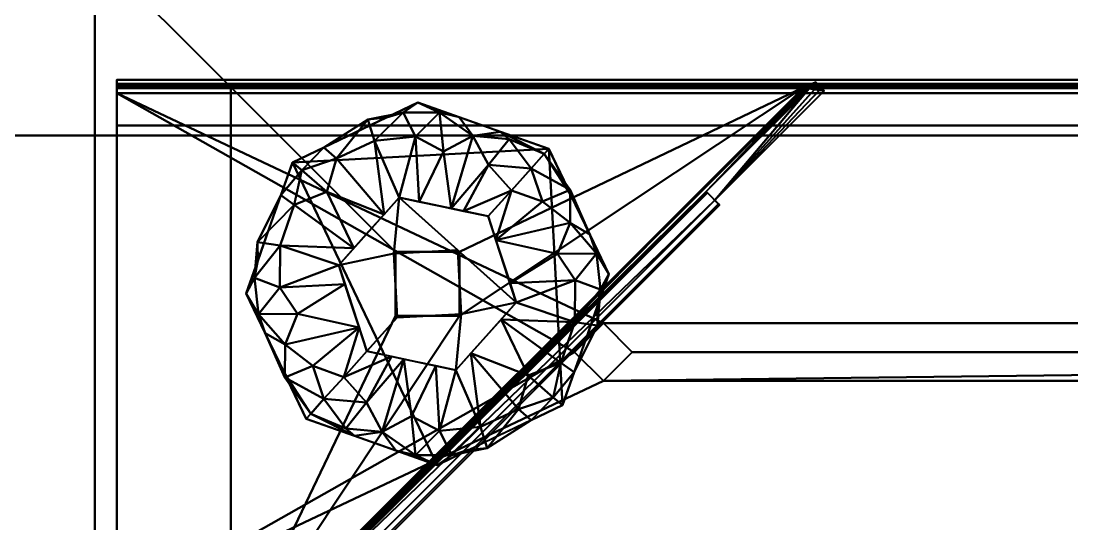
# Model space of a CAD drawing. Header units: millimetres. Extents: x -1250 to 1275, y -353 to 400.
# Drawn here: x 811.9 to 927.7, y 87.2 to 142.6 of the extents above; entities that cross this region are included whole.
import ezdxf

# ---------------------------------------------------------------- set-up
doc = ezdxf.new("R2010")
doc.units = ezdxf.units.MM
doc.layers.add('I-FURN', color=7, linetype='Continuous', lineweight=40)

# ---------------------------------------------------------------- blocks, each defined once
blk = doc.blocks.new('FamilyGeomCombination_196631-Vista 1')
at = {"layer": 'I-FURN', "color": 33, "true_color": 0xb7a087}
mesh = blk.add_polyface(dxfattribs=at)
corners = [(-310, 400, 1025), (-310, 130, 1025), (1275, 130, 1025), (1275, 400, 1025)]
mesh.append_faces([[corners[k] for k in face] for face in [(2, 3, 0, 1)]], dxfattribs={"color": 33})
mesh = blk.add_polyface(dxfattribs=at)
corners = [(1275, 130, 1000), (-310, 130, 1000), (-310, 375, 1000), (1275, 375, 1000)]
mesh.append_faces([[corners[k] for k in face] for face in [(3, 0, 1, 2)]], dxfattribs={"color": 33})
mesh = blk.add_polyface(dxfattribs=at)
corners = [(1275, 130, 1025), (-310, 130, 1025), (-310, 130, 1000), (1275, 130, 1000)]
mesh.append_faces([[corners[k] for k in face] for face in [(0, 1, 2, 3)]], dxfattribs={"color": 33})
blk = doc.blocks.new('Modulo 3 gavetas - Modulo 3 gavetas-207761-Vista 1')
at = {"layer": 'I-FURN', "color": 7, "true_color": 0xf5f5f3}
mesh = blk.add_polyface(dxfattribs=at)
corners = [(-190, -636.75, 700.39), (190, -636.75, 700.39), (190, -151.42, 700.39), (175, -151.42, 700.39), (175, -621.75, 700.39), (-175, -621.75, 700.39), (-175, -151.42, 700.39), (-190, -151.42, 700.39)]
mesh.append_faces([[corners[k] for k in face] for face in [(4, 1, 2, 3)]], dxfattribs={"vtx0": -1, "color": 7})
mesh.append_faces([[corners[k] for k in face] for face in [(7, 0, 5, 6)]], dxfattribs={"vtx1": -1, "color": 7})
mesh.append_faces([[corners[k] for k in face] for face in [(4, 5, 0, 1)]], dxfattribs={"vtx1": -1, "vtx3": -1, "color": 7})
mesh = blk.add_polyface(dxfattribs=at)
corners = [(-190, -636.75, 20), (-190, -151.42, 20), (-175, -151.42, 20), (-175, -621.75, 20), (175, -621.75, 20), (175, -151.42, 20), (190, -151.42, 20), (190, -636.75, 20)]
mesh.append_faces([[corners[k] for k in face] for face in [(0, 3, 4, 7)]], dxfattribs={"vtx0": -1, "vtx2": -1, "color": 7})
mesh.append_faces([[corners[k] for k in face] for face in [(1, 2, 3, 0)]], dxfattribs={"vtx2": -1, "color": 7})
mesh.append_faces([[corners[k] for k in face] for face in [(4, 5, 6, 7)]], dxfattribs={"vtx3": -1, "color": 7})
mesh = blk.add_polyface(dxfattribs=at)
corners = [(175, -151.42, 700.39), (175, -151.42, 20), (175, -621.75, 20), (175, -621.75, 700.39)]
mesh.append_faces([[corners[k] for k in face] for face in [(3, 0, 1, 2)]], dxfattribs={"color": 7})
mesh = blk.add_polyface(dxfattribs=at)
corners = [(190, -636.75, 700.39), (190, -636.75, 20), (190, -151.42, 20), (190, -151.42, 700.39)]
mesh.append_faces([[corners[k] for k in face] for face in [(3, 0, 1, 2)]], dxfattribs={"color": 7})
mesh = blk.add_polyface(dxfattribs=at)
corners = [(109.62, -621.37, 19.37), (121.69, -609.3, 19.37), (121.29, -608.9, 20.23), (121.15, -608.75, 21.24), (162, -567.9, 21.24), (162.14, -568.04, 20.23), (162.55, -568.44, 19.37), (174.62, -556.37, 19.37), (174.67, -556.89, 19.04), (174.75, -557.45, 18.8), (174.87, -558.03, 18.65), (175, -558.63, 18.6), (111.88, -621.75, 18.6), (111.28, -621.62, 18.65), (110.69, -621.51, 18.8), (110.14, -621.42, 19.04)]
mesh.append_faces([[corners[k] for k in face] for face in [(5, 2, 3, 4), (12, 10, 11)]], dxfattribs={"vtx0": -1, "color": 7})
mesh.append_faces([[corners[k] for k in face] for face in [(9, 6, 8), (15, 1, 14)]], dxfattribs={"vtx0": -1, "vtx1": -1, "color": 7})
mesh.append_faces([[corners[k] for k in face] for face in [(1, 6, 10), (13, 1, 10)]], dxfattribs={"vtx0": -1, "vtx1": -1, "vtx2": -1, "color": 7})
mesh.append_faces([[corners[k] for k in face] for face in [(6, 1, 2, 5), (10, 12, 13)]], dxfattribs={"vtx0": -1, "vtx2": -1, "color": 7})
mesh.append_faces([[corners[k] for k in face] for face in [(13, 14, 1), (9, 10, 6)]], dxfattribs={"vtx1": -1, "vtx2": -1, "color": 7})
mesh.append_faces([[corners[k] for k in face] for face in [(6, 7, 8), (15, 0, 1)]], dxfattribs={"vtx2": -1, "color": 7})
mesh = blk.add_polyface(dxfattribs=at)
corners = [(111.88, -621.75, 20.5), (175, -558.63, 20.5), (175.13, -558.29, 20.51), (175.27, -557.96, 20.56), (175.41, -557.64, 20.62), (175.57, -557.32, 20.72), (163.5, -569.39, 20.72), (163.39, -569.28, 20.95), (163.35, -569.24, 21.24), (122.49, -610.1, 21.24), (122.53, -610.14, 20.95), (122.64, -610.25, 20.72), (110.57, -622.32, 20.72), (110.88, -622.16, 20.62), (111.21, -622.02, 20.56), (111.54, -621.88, 20.51)]
mesh.append_faces([[corners[k] for k in face] for face in [(4, 6, 3), (14, 11, 13)]], dxfattribs={"vtx0": -1, "vtx1": -1, "color": 7})
mesh.append_faces([[corners[k] for k in face] for face in [(6, 11, 2), (2, 11, 15)]], dxfattribs={"vtx0": -1, "vtx1": -1, "vtx2": -1, "color": 7})
mesh.append_faces([[corners[k] for k in face] for face in [(11, 14, 15), (6, 2, 3)]], dxfattribs={"vtx0": -1, "vtx2": -1, "color": 7})
mesh.append_faces([[corners[k] for k in face] for face in [(9, 10, 7, 8), (1, 2, 0)]], dxfattribs={"vtx1": -1, "color": 7})
mesh.append_faces([[corners[k] for k in face] for face in [(15, 0, 2)]], dxfattribs={"vtx1": -1, "vtx2": -1, "color": 7})
mesh.append_faces([[corners[k] for k in face] for face in [(10, 11, 6, 7)]], dxfattribs={"vtx1": -1, "vtx3": -1, "color": 7})
mesh.append_faces([[corners[k] for k in face] for face in [(11, 12, 13), (4, 5, 6)]], dxfattribs={"vtx2": -1, "color": 7})
mesh = blk.add_polyface(dxfattribs=at)
corners = [(175, -621.75, 20.5), (175, -558.63, 20.5), (111.88, -621.75, 20.5), (149.8, -596.55, 20.5), (156.87, -596.55, 20.5), (156.87, -603.62, 20.5), (149.8, -603.62, 20.5)]
mesh.append_faces([[corners[k] for k in face] for face in [(3, 2, 6)]], dxfattribs={"vtx0": -1, "vtx1": -1, "color": 7})
mesh.append_faces([[corners[k] for k in face] for face in [(1, 3, 4), (0, 5, 6, 2)]], dxfattribs={"vtx0": -1, "vtx2": -1, "color": 7})
mesh.append_faces([[corners[k] for k in face] for face in [(1, 2, 3)]], dxfattribs={"vtx1": -1, "vtx2": -1, "color": 7})
mesh.append_faces([[corners[k] for k in face] for face in [(0, 1, 4, 5)]], dxfattribs={"vtx1": -1, "vtx3": -1, "color": 7})
mesh = blk.add_polyface(dxfattribs=at)
corners = [(175, -558.63, 18.6), (175, -621.75, 18.6), (111.88, -621.75, 18.6), (156.87, -603.62, 18.6), (156.87, -596.55, 18.6), (149.8, -596.55, 18.6), (149.8, -603.62, 18.6)]
mesh.append_faces([[corners[k] for k in face] for face in [(6, 2, 5)]], dxfattribs={"vtx0": -1, "vtx1": -1, "color": 7})
mesh.append_faces([[corners[k] for k in face] for face in [(5, 2, 0), (4, 0, 1, 3)]], dxfattribs={"vtx0": -1, "vtx2": -1, "color": 7})
mesh.append_faces([[corners[k] for k in face] for face in [(4, 5, 0)]], dxfattribs={"vtx1": -1, "vtx2": -1, "color": 7})
mesh.append_faces([[corners[k] for k in face] for face in [(6, 3, 1, 2)]], dxfattribs={"vtx1": -1, "vtx3": -1, "color": 7})
mesh = blk.add_polyface(dxfattribs=at)
corners = [(175, -621.75, 20.5), (175, -621.75, 18.6), (175, -558.63, 18.6), (175, -558.63, 19.08), (175, -558.63, 19.55), (175, -558.63, 20.5)]
mesh.append_faces([[corners[k] for k in face] for face in [(0, 4, 5)]], dxfattribs={"vtx0": -1, "color": 7})
mesh.append_faces([[corners[k] for k in face] for face in [(4, 0, 1, 3)]], dxfattribs={"vtx0": -1, "vtx2": -1, "color": 7})
mesh.append_faces([[corners[k] for k in face] for face in [(2, 3, 1)]], dxfattribs={"vtx1": -1, "color": 7})
mesh = blk.add_polyface(dxfattribs=at)
corners = [(-185.04, -563.99, 700.39), (-185.04, -621.11, 700.39), (187.56, -621.11, 700.39), (187.56, -563.99, 700.39), (133.96, -589.38, 700.39), (137.13, -592.55, 700.39), (133.96, -595.73, 700.39), (130.78, -592.55, 700.39), (-130.04, -589.38, 700.39), (-126.87, -592.55, 700.39), (-130.04, -595.73, 700.39), (-133.22, -592.55, 700.39)]
mesh.append_faces([[corners[k] for k in face] for face in [(0, 8, 3), (5, 3, 4)]], dxfattribs={"vtx0": -1, "vtx1": -1, "color": 7})
mesh.append_faces([[corners[k] for k in face] for face in [(1, 10, 11, 0)]], dxfattribs={"vtx0": -1, "vtx2": -1, "color": 7})
mesh.append_faces([[corners[k] for k in face] for face in [(10, 1, 2, 6)]], dxfattribs={"vtx0": -1, "vtx2": -1, "vtx3": -1, "color": 7})
mesh.append_faces([[corners[k] for k in face] for face in [(11, 8, 0), (7, 4, 9)]], dxfattribs={"vtx1": -1, "vtx2": -1, "color": 7})
mesh.append_faces([[corners[k] for k in face] for face in [(8, 9, 4, 3)]], dxfattribs={"vtx1": -1, "vtx2": -1, "vtx3": -1, "color": 7})
mesh.append_faces([[corners[k] for k in face] for face in [(6, 7, 9, 10), (5, 6, 2, 3)]], dxfattribs={"vtx1": -1, "vtx3": -1, "color": 7})
mesh = blk.add_polyface(dxfattribs=at)
corners = [(187.56, -621.11, 699.69), (-185.04, -621.11, 699.69), (-185.04, -563.99, 699.69), (187.56, -563.99, 699.69), (133.96, -595.73, 699.69), (137.13, -592.55, 699.69), (133.96, -589.38, 699.69), (130.78, -592.55, 699.69), (-130.04, -595.73, 699.69), (-126.87, -592.55, 699.69), (-130.04, -589.38, 699.69), (-133.22, -592.55, 699.69)]
mesh.append_faces([[corners[k] for k in face] for face in [(8, 1, 11)]], dxfattribs={"vtx0": -1, "vtx1": -1, "color": 7})
mesh.append_faces([[corners[k] for k in face] for face in [(2, 10, 11, 1), (9, 7, 4, 8), (0, 4, 5)]], dxfattribs={"vtx0": -1, "vtx2": -1, "color": 7})
mesh.append_faces([[corners[k] for k in face] for face in [(10, 2, 3, 6)]], dxfattribs={"vtx0": -1, "vtx2": -1, "vtx3": -1, "color": 7})
mesh.append_faces([[corners[k] for k in face] for face in [(0, 1, 8, 4)]], dxfattribs={"vtx1": -1, "vtx2": -1, "vtx3": -1, "color": 7})
mesh.append_faces([[corners[k] for k in face] for face in [(9, 10, 6, 7), (5, 6, 3, 0)]], dxfattribs={"vtx1": -1, "vtx3": -1, "color": 7})
mesh = blk.add_polyface(dxfattribs=at)
corners = [(187.56, -563.99, 700.39), (187.56, -621.11, 700.39), (187.56, -621.11, 699.69), (187.56, -563.99, 699.69)]
mesh.append_faces([[corners[k] for k in face] for face in [(1, 2, 3, 0)]], dxfattribs={"color": 7})
mesh = blk.add_polyface(dxfattribs=at)
corners = [(121.15, -608.75, 29.91), (162, -567.9, 29.91), (162, -567.9, 21.24), (121.15, -608.75, 21.24)]
mesh.append_faces([[corners[k] for k in face] for face in [(0, 1, 2, 3)]], dxfattribs={"color": 7})
mesh = blk.add_polyface(dxfattribs=at)
corners = [(121.15, -608.75, 29.91), (122.49, -610.1, 29.91), (163.35, -569.24, 29.91), (162, -567.9, 29.91)]
mesh.append_faces([[corners[k] for k in face] for face in [(2, 3, 0, 1)]], dxfattribs={"color": 7})
mesh = blk.add_polyface(dxfattribs=at)
corners = [(163.35, -569.24, 21.24), (163.35, -569.24, 29.91), (122.49, -610.1, 29.91), (122.49, -610.1, 21.24)]
mesh.append_faces([[corners[k] for k in face] for face in [(0, 1, 2, 3)]], dxfattribs={"color": 7})
at = {"layer": 'I-FURN', "color": 250, "true_color": 0x191919}
mesh = blk.add_polyface(dxfattribs=at)
corners = [(139.97, -614.96), (140.48, -614.4, 3.83), (141.93, -612.79, 7.07), (144.09, -610.37, 9.24), (146.65, -607.53, 10), (143.55, -598.02, 10), (150.23, -590.58, 10), (160.02, -592.65, 10), (162.57, -589.8, 9.24), (164.74, -587.39, 7.07), (166.19, -585.77, 3.83), (166.7, -585.21), (152.26, -580.11), (138.45, -586.72), (133.36, -601.16), (144.93, -602.25, 10), (154.59, -591.5, 10), (137.53, -609.86), (161.36, -583.32), (145.79, -604.89, 10), (157.3, -592.07, 10), (137.63, -606.79, 7.07), (140.68, -609.14, 8.31), (158.32, -583.76, 7.07), (162.34, -584.14, 5.56), (137.06, -600.49, 7.78), (135.91, -593.94), (146.89, -594.3, 10), (138.65, -591.38, 7.07), (143.32, -586.26, 7.07), (152, -583.86, 7.78), (145.36, -583.42), (137.62, -610.43, 4.72), (160.07, -586.99, 8.81), (135.45, -605.51), (134.71, -603.42, 4.51), (134.27, -599.44, 4.21), (137.1, -595.86, 7.35), (134.64, -597.55), (134.62, -595.49, 3.75), (156.81, -581.72), (154.66, -581.21, 4.51), (150.65, -581.2, 4.21), (147.51, -584.31, 7.32), (148.81, -581.77), (146.76, -581.96, 3.72), (144.24, -600.14, 10), (139.01, -603.4, 8.83), (137.18, -590.33), (145.22, -596.16, 10), (142.23, -589.96, 8.64), (139.49, -587.56, 4.99), (141.91, -585.07), (148.56, -592.44, 10), (155.1, -585.49, 8.83), (155.95, -591.79, 10), (152.41, -591.04, 10)]
mesh.append_faces([[corners[k] for k in face] for face in [(2, 32, 1), (6, 43, 53)]], dxfattribs={"vtx0": -1, "vtx1": -1, "color": 250})
mesh.append_faces([[corners[k] for k in face] for face in [(20, 8, 33), (19, 47, 21), (25, 5, 37), (36, 25, 37), (44, 45, 42), (22, 3, 19), (24, 23, 33), (33, 23, 55), (32, 17, 1), (23, 24, 18), (21, 32, 22), (22, 19, 21), (24, 10, 18), (42, 30, 41), (25, 36, 35), (50, 51, 28), (42, 41, 12), (50, 53, 29), (41, 23, 40), (52, 51, 29), (2, 22, 32), (36, 14, 35), (9, 24, 33), (23, 54, 55), (21, 34, 32), (25, 35, 47), (35, 34, 21), (37, 28, 39), (36, 39, 38), (37, 49, 28), (37, 39, 36), (23, 41, 54), (30, 42, 43), (43, 42, 45), (6, 30, 43), (43, 45, 29), (21, 47, 35), (25, 47, 46), (28, 48, 39), (28, 49, 50), (51, 48, 28), (29, 53, 43), (51, 50, 29), (52, 29, 45), (30, 54, 41), (30, 56, 54)]], dxfattribs={"vtx0": -1, "vtx1": -1, "vtx2": -1, "color": 250})
mesh.append_faces([[corners[k] for k in face] for face in [(32, 34, 17), (33, 55, 20), (37, 5, 49), (30, 6, 56), (23, 18, 40), (42, 12, 44)]], dxfattribs={"vtx0": -1, "vtx2": -1, "color": 250})
mesh.append_faces([[corners[k] for k in face] for face in [(47, 19, 15, 46), (54, 56, 16, 55), (50, 49, 27, 53), (45, 44, 31, 52)]], dxfattribs={"vtx0": -1, "vtx3": -1, "color": 250})
mesh.append_faces([[corners[k] for k in face] for face in [(11, 18, 10)]], dxfattribs={"vtx1": -1, "color": 250})
mesh.append_faces([[corners[k] for k in face] for face in [(9, 10, 24), (2, 3, 22), (8, 9, 33), (46, 5, 25), (14, 34, 35), (13, 48, 51), (26, 38, 39, 48), (38, 14, 36), (40, 12, 41), (52, 13, 51)]], dxfattribs={"vtx1": -1, "vtx2": -1, "color": 250})
mesh.append_faces([[corners[k] for k in face] for face in [(3, 4, 19), (20, 7, 8), (17, 0, 1)]], dxfattribs={"vtx2": -1, "color": 250})
mesh = blk.add_polyface(dxfattribs=at)
corners = [(166.7, -585.21), (173.31, -599.01), (168.21, -613.45), (154.41, -620.06), (139.97, -614.96), (133.36, -601.16), (138.45, -586.72), (152.26, -580.11)]
mesh.append_faces([[corners[k] for k in face] for face in [(4, 2, 3)]], dxfattribs={"vtx0": -1, "color": 250})
mesh.append_faces([[corners[k] for k in face] for face in [(5, 6, 4)]], dxfattribs={"vtx1": -1, "color": 250})
mesh.append_faces([[corners[k] for k in face] for face in [(6, 7, 2, 4)]], dxfattribs={"vtx1": -1, "vtx2": -1, "vtx3": -1, "color": 250})
mesh.append_faces([[corners[k] for k in face] for face in [(0, 1, 2, 7)]], dxfattribs={"vtx2": -1, "color": 250})
mesh = blk.add_polyface(dxfattribs=at)
corners = [(160.02, -592.65, 10), (163.12, -602.15, 10), (156.44, -609.59, 10), (146.65, -607.53, 10), (144.09, -610.37, 9.24), (141.93, -612.79, 7.07), (140.48, -614.4, 3.83), (139.97, -614.96), (154.41, -620.06), (168.21, -613.45), (173.31, -599.01), (166.7, -585.21), (166.19, -585.77, 3.83), (164.74, -587.39, 7.07), (162.57, -589.8, 9.24), (161.74, -597.92, 10), (152.08, -608.67, 10), (169.14, -590.31), (145.31, -616.85), (160.88, -595.28, 10), (149.36, -608.1, 10), (169.03, -593.38, 7.07), (165.98, -591.03, 8.31), (148.35, -616.41, 7.07), (144.33, -616.03, 5.56), (169.61, -599.68, 7.78), (170.76, -606.23), (159.78, -605.87, 10), (168.02, -608.8, 7.07), (163.35, -613.91, 7.07), (154.67, -616.31, 7.78), (161.31, -616.75), (169.05, -589.74, 4.72), (146.6, -613.18, 8.81), (171.22, -594.66), (171.96, -596.75, 4.51), (172.4, -600.73, 4.21), (169.57, -604.31, 7.35), (172.03, -602.62), (172.05, -604.68, 3.75), (149.86, -618.45), (152.01, -618.96, 4.51), (156.02, -618.97, 4.21), (159.16, -615.86, 7.32), (157.86, -618.41), (159.91, -618.21, 3.72), (162.43, -600.04, 10), (167.65, -596.77, 8.83), (169.49, -609.84), (161.45, -604.01, 10), (164.44, -610.22, 8.64), (167.17, -612.61, 4.99), (164.76, -615.1), (158.11, -607.73, 10), (151.57, -614.68, 8.83), (150.72, -608.38, 10), (154.26, -609.13, 10)]
mesh.append_faces([[corners[k] for k in face] for face in [(2, 43, 53)]], dxfattribs={"vtx0": -1, "vtx1": -1, "color": 250})
mesh.append_faces([[corners[k] for k in face] for face in [(19, 47, 21), (36, 25, 37), (44, 45, 42), (20, 4, 33), (21, 22, 19), (24, 23, 33), (22, 14, 19), (33, 23, 55), (32, 17, 12), (23, 24, 18), (21, 32, 22), (24, 6, 18), (42, 30, 41), (25, 36, 35), (28, 48, 39), (21, 47, 35), (42, 41, 8), (50, 53, 29), (41, 23, 40), (52, 51, 29), (13, 22, 32), (36, 10, 35), (5, 24, 33), (23, 54, 55), (21, 34, 32), (25, 35, 47), (35, 34, 21), (37, 28, 39), (36, 39, 38), (37, 49, 28), (37, 39, 36), (23, 41, 54), (30, 42, 43), (43, 42, 45), (2, 30, 43), (43, 45, 29), (37, 25, 1), (25, 47, 46), (50, 29, 51), (28, 49, 50), (28, 50, 51), (29, 53, 43), (28, 51, 48), (52, 29, 45), (30, 54, 41), (30, 56, 54)]], dxfattribs={"vtx0": -1, "vtx1": -1, "vtx2": -1, "color": 250})
mesh.append_faces([[corners[k] for k in face] for face in [(32, 34, 17), (33, 55, 20), (30, 2, 56), (23, 18, 40), (42, 8, 44)]], dxfattribs={"vtx0": -1, "vtx2": -1, "color": 250})
mesh.append_faces([[corners[k] for k in face] for face in [(54, 56, 16, 55), (47, 19, 15, 46), (50, 49, 27, 53), (45, 44, 31, 52)]], dxfattribs={"vtx0": -1, "vtx3": -1, "color": 250})
mesh.append_faces([[corners[k] for k in face] for face in [(7, 18, 6)]], dxfattribs={"vtx1": -1, "color": 250})
mesh.append_faces([[corners[k] for k in face] for face in [(13, 14, 22), (46, 1, 25), (12, 13, 32), (5, 6, 24), (4, 5, 33), (9, 48, 51), (10, 34, 35), (1, 49, 37), (26, 38, 39, 48), (38, 10, 36), (40, 8, 41), (52, 9, 51)]], dxfattribs={"vtx1": -1, "vtx2": -1, "color": 250})
mesh.append_faces([[corners[k] for k in face] for face in [(14, 0, 19), (17, 11, 12), (20, 3, 4)]], dxfattribs={"vtx2": -1, "color": 250})
at = {"layer": 'I-FURN', "color": 7, "true_color": 0xf5f5f3}
mesh = blk.add_polyface(dxfattribs=at)
corners = [(133.96, -595.73, 700.39), (133.96, -595.73, 700.21), (133.96, -595.73, 700.04), (133.96, -595.73, 699.86), (133.96, -595.73, 699.69), (130.78, -592.55, 699.69), (133.96, -589.38, 699.69), (133.96, -589.38, 699.86), (133.96, -589.38, 700.04), (133.96, -589.38, 700.21), (133.96, -589.38, 700.39), (130.78, -592.55, 700.39)]
mesh.append_faces([[corners[k] for k in face] for face in [(1, 11, 0)]], dxfattribs={"vtx0": -1, "color": 7})
mesh.append_faces([[corners[k] for k in face] for face in [(5, 8, 11), (2, 5, 11, 1)]], dxfattribs={"vtx0": -1, "vtx1": -1, "vtx2": -1, "color": 7})
mesh.append_faces([[corners[k] for k in face] for face in [(7, 8, 5, 6)]], dxfattribs={"vtx1": -1, "color": 7})
mesh.append_faces([[corners[k] for k in face] for face in [(9, 10, 11, 8), (3, 4, 5, 2)]], dxfattribs={"vtx2": -1, "color": 7})
mesh = blk.add_polyface(dxfattribs=at)
corners = [(133.96, -589.38, 699.69), (137.13, -592.55, 699.69), (133.96, -595.73, 699.69), (133.96, -595.73, 699.86), (133.96, -595.73, 700.04), (133.96, -595.73, 700.21), (133.96, -595.73, 700.39), (137.13, -592.55, 700.39), (133.96, -589.38, 700.39), (133.96, -589.38, 700.21), (133.96, -589.38, 700.04), (133.96, -589.38, 699.86)]
mesh.append_faces([[corners[k] for k in face] for face in [(1, 7, 10)]], dxfattribs={"vtx0": -1, "vtx1": -1, "vtx2": -1, "color": 7})
mesh.append_faces([[corners[k] for k in face] for face in [(4, 5, 7, 1)]], dxfattribs={"vtx1": -1, "vtx2": -1, "vtx3": -1, "color": 7})
mesh.append_faces([[corners[k] for k in face] for face in [(5, 6, 7), (11, 0, 1, 10)]], dxfattribs={"vtx2": -1, "color": 7})
mesh.append_faces([[corners[k] for k in face] for face in [(1, 2, 3, 4), (7, 8, 9, 10)]], dxfattribs={"vtx3": -1, "color": 7})
at = {"layer": 'I-FURN', "color": 250, "true_color": 0x191919}
mesh = blk.add_polyface(dxfattribs=at)
corners = [(146.65, -607.53, 10), (156.44, -609.59, 10), (163.12, -602.15, 10), (160.02, -592.65, 10), (150.23, -590.58, 10), (143.55, -598.02, 10), (149.99, -603.81, 10), (149.61, -596.74, 10), (156.68, -596.37, 10), (157.05, -603.43, 10)]
mesh.append_faces([[corners[k] for k in face] for face in [(7, 5, 6)]], dxfattribs={"vtx0": -1, "vtx1": -1, "color": 250})
mesh.append_faces([[corners[k] for k in face] for face in [(8, 3, 4, 7), (1, 9, 6)]], dxfattribs={"vtx0": -1, "vtx2": -1, "color": 250})
mesh.append_faces([[corners[k] for k in face] for face in [(1, 2, 9), (0, 1, 6, 5), (4, 5, 7)]], dxfattribs={"vtx1": -1, "vtx2": -1, "color": 250})
mesh.append_faces([[corners[k] for k in face] for face in [(8, 9, 2, 3)]], dxfattribs={"vtx1": -1, "vtx3": -1, "color": 250})
mesh = blk.add_polyface(dxfattribs=at)
corners = [(156.68, -596.37, 35), (156.68, -596.37, 28.75), (156.68, -596.37, 22.5), (156.68, -596.37, 16.25), (156.68, -596.37, 10), (149.61, -596.74, 10), (149.99, -603.81, 10), (149.99, -603.81, 16.25), (149.99, -603.81, 22.5), (149.99, -603.81, 28.75), (149.99, -603.81, 35), (149.61, -596.74, 35)]
mesh.append_faces([[corners[k] for k in face] for face in [(8, 11, 5)]], dxfattribs={"vtx0": -1, "vtx1": -1, "vtx2": -1, "color": 250})
mesh.append_faces([[corners[k] for k in face] for face in [(11, 1, 2, 5)]], dxfattribs={"vtx0": -1, "vtx2": -1, "vtx3": -1, "color": 250})
mesh.append_faces([[corners[k] for k in face] for face in [(3, 4, 5, 2), (11, 0, 1), (9, 10, 11, 8)]], dxfattribs={"vtx2": -1, "color": 250})
mesh.append_faces([[corners[k] for k in face] for face in [(5, 6, 7, 8)]], dxfattribs={"vtx3": -1, "color": 250})
mesh = blk.add_polyface(dxfattribs=at)
corners = [(156.68, -596.37, 35), (149.61, -596.74, 35), (149.99, -603.81, 35), (157.05, -603.43, 35)]
mesh.append_faces([[corners[k] for k in face] for face in [(3, 0, 1, 2)]], dxfattribs={"color": 250})
at = {"layer": 'I-FURN', "color": 7, "true_color": 0xf5f5f3}
mesh = blk.add_polyface(dxfattribs=at)
corners = [(156.87, -603.62, 20.5), (156.87, -603.62, 20.02), (156.87, -603.62, 19.55), (156.87, -603.62, 19.07), (156.87, -603.62, 18.6), (149.8, -603.62, 18.6), (149.8, -596.55, 18.6), (149.8, -596.55, 19.07), (149.8, -596.55, 19.55), (149.8, -596.55, 20.02), (149.8, -596.55, 20.5), (149.8, -603.62, 20.5)]
mesh.append_faces([[corners[k] for k in face] for face in [(1, 11, 0)]], dxfattribs={"vtx0": -1, "color": 7})
mesh.append_faces([[corners[k] for k in face] for face in [(5, 8, 11), (2, 5, 11, 1)]], dxfattribs={"vtx0": -1, "vtx1": -1, "vtx2": -1, "color": 7})
mesh.append_faces([[corners[k] for k in face] for face in [(7, 8, 5, 6)]], dxfattribs={"vtx1": -1, "color": 7})
mesh.append_faces([[corners[k] for k in face] for face in [(9, 10, 11, 8), (3, 4, 5, 2)]], dxfattribs={"vtx2": -1, "color": 7})
mesh = blk.add_polyface(dxfattribs=at)
corners = [(149.8, -596.55, 18.6), (156.87, -596.55, 18.6), (156.87, -603.62, 18.6), (156.87, -603.62, 19.07), (156.87, -603.62, 19.55), (156.87, -603.62, 20.02), (156.87, -603.62, 20.5), (156.87, -596.55, 20.5), (149.8, -596.55, 20.5), (149.8, -596.55, 20.02), (149.8, -596.55, 19.55), (149.8, -596.55, 19.07)]
mesh.append_faces([[corners[k] for k in face] for face in [(1, 7, 10)]], dxfattribs={"vtx0": -1, "vtx1": -1, "vtx2": -1, "color": 7})
mesh.append_faces([[corners[k] for k in face] for face in [(4, 5, 7, 1)]], dxfattribs={"vtx1": -1, "vtx2": -1, "vtx3": -1, "color": 7})
mesh.append_faces([[corners[k] for k in face] for face in [(5, 6, 7), (11, 0, 1, 10)]], dxfattribs={"vtx2": -1, "color": 7})
mesh.append_faces([[corners[k] for k in face] for face in [(1, 2, 3, 4), (7, 8, 9, 10)]], dxfattribs={"vtx3": -1, "color": 7})
at = {"layer": 'I-FURN', "color": 250, "true_color": 0x191919}
mesh = blk.add_polyface(dxfattribs=at)
corners = [(149.99, -603.81, 10), (157.05, -603.43, 10), (156.68, -596.37, 10), (156.68, -596.37, 16.25), (156.68, -596.37, 22.5), (156.68, -596.37, 28.75), (156.68, -596.37, 35), (157.05, -603.43, 35), (149.99, -603.81, 35), (149.99, -603.81, 28.75), (149.99, -603.81, 22.5), (149.99, -603.81, 16.25)]
mesh.append_faces([[corners[k] for k in face] for face in [(1, 10, 11, 0)]], dxfattribs={"vtx0": -1, "color": 250})
mesh.append_faces([[corners[k] for k in face] for face in [(7, 10, 1)]], dxfattribs={"vtx0": -1, "vtx1": -1, "vtx2": -1, "color": 250})
mesh.append_faces([[corners[k] for k in face] for face in [(7, 1, 4, 5)]], dxfattribs={"vtx0": -1, "vtx1": -1, "vtx3": -1, "color": 250})
mesh.append_faces([[corners[k] for k in face] for face in [(6, 7, 5)]], dxfattribs={"vtx1": -1, "color": 250})
mesh.append_faces([[corners[k] for k in face] for face in [(7, 8, 9, 10), (1, 2, 3, 4)]], dxfattribs={"vtx3": -1, "color": 250})
at = {"layer": 'I-FURN', "color": 7, "true_color": 0xf5f5f3}
mesh = blk.add_polyface(dxfattribs=at)
corners = [(122.49, -610.1, 21.24), (122.49, -610.1, 29.91), (121.15, -608.75, 29.91), (121.15, -608.75, 21.24)]
mesh.append_faces([[corners[k] for k in face] for face in [(1, 2, 3, 0)]], dxfattribs={"color": 7})
mesh = blk.add_polyface(dxfattribs=at)
corners = [(122.64, -610.25, 20.72), (122.53, -610.14, 20.95), (122.49, -610.1, 21.24), (121.15, -608.75, 21.24), (121.29, -608.9, 20.23), (121.69, -609.3, 19.37)]
mesh.append_faces([[corners[k] for k in face] for face in [(2, 3, 4, 1)]], dxfattribs={"vtx2": -1, "color": 7})
mesh.append_faces([[corners[k] for k in face] for face in [(4, 5, 0, 1)]], dxfattribs={"vtx3": -1, "color": 7})
mesh = blk.add_polyface(dxfattribs=at)
corners = [(109.62, -621.37, 19.37), (110.57, -622.32, 20.72), (122.64, -610.25, 20.72), (121.69, -609.3, 19.37)]
mesh.append_faces([[corners[k] for k in face] for face in [(0, 1, 2, 3)]], dxfattribs={"color": 7})
mesh = blk.add_polyface(dxfattribs=at)
corners = [(-185.04, -617.55, 689.69), (187.56, -617.55, 689.69), (187.56, -621.11, 689.69), (-185.04, -621.11, 689.69)]
mesh.append_faces([[corners[k] for k in face] for face in [(3, 0, 1, 2)]], dxfattribs={"color": 7})
mesh = blk.add_polyface(dxfattribs=at)
corners = [(187.56, -621.11, 690.39), (187.56, -617.55, 690.39), (-185.04, -617.55, 690.39), (-185.04, -621.11, 690.39)]
mesh.append_faces([[corners[k] for k in face] for face in [(1, 2, 3, 0)]], dxfattribs={"color": 7})
mesh = blk.add_polyface(dxfattribs=at)
corners = [(187.56, -617.55, 690.39), (187.56, -617.55, 689.69), (-185.04, -617.55, 689.69), (-185.04, -617.55, 690.39)]
mesh.append_faces([[corners[k] for k in face] for face in [(2, 3, 0, 1)]], dxfattribs={"color": 7})
mesh = blk.add_polyface(dxfattribs=at)
corners = [(187.56, -617.55, 689.69), (187.56, -617.55, 690.39), (187.56, -621.11, 690.39), (187.56, -621.11, 689.69)]
mesh.append_faces([[corners[k] for k in face] for face in [(0, 1, 2, 3)]], dxfattribs={"color": 7})
mesh = blk.add_polyface(dxfattribs=at)
corners = [(-185.04, -621.11, 700.39), (-185.04, -622.13, 699.97), (-185.04, -622.55, 698.95), (187.56, -622.55, 698.95), (187.56, -622.13, 699.97), (187.56, -621.11, 700.39)]
mesh.append_faces([[corners[k] for k in face] for face in [(3, 4, 1, 2)]], dxfattribs={"vtx1": -1, "color": 7})
mesh.append_faces([[corners[k] for k in face] for face in [(5, 0, 1, 4)]], dxfattribs={"vtx2": -1, "color": 7})
mesh = blk.add_polyface(dxfattribs=at)
corners = [(187.56, -621.11, 699.69), (187.56, -621.63, 699.47), (187.56, -621.85, 698.95), (-185.04, -621.85, 698.95), (-185.04, -621.63, 699.47), (-185.04, -621.11, 699.69)]
mesh.append_faces([[corners[k] for k in face] for face in [(4, 1, 2, 3)]], dxfattribs={"vtx0": -1, "color": 7})
mesh.append_faces([[corners[k] for k in face] for face in [(4, 5, 0, 1)]], dxfattribs={"vtx3": -1, "color": 7})
mesh = blk.add_polyface(dxfattribs=at)
corners = [(-185.04, -622.55, 691.13), (-185.04, -622.13, 690.11), (-185.04, -621.11, 689.69), (187.56, -621.11, 689.69), (187.56, -622.13, 690.11), (187.56, -622.55, 691.13)]
mesh.append_faces([[corners[k] for k in face] for face in [(3, 4, 1, 2)]], dxfattribs={"vtx1": -1, "color": 7})
mesh.append_faces([[corners[k] for k in face] for face in [(5, 0, 1, 4)]], dxfattribs={"vtx2": -1, "color": 7})
mesh = blk.add_polyface(dxfattribs=at)
corners = [(187.56, -621.85, 691.13), (187.56, -621.63, 690.6), (187.56, -621.11, 690.39), (-185.04, -621.11, 690.39), (-185.04, -621.63, 690.6), (-185.04, -621.85, 691.13)]
mesh.append_faces([[corners[k] for k in face] for face in [(4, 1, 2, 3)]], dxfattribs={"vtx0": -1, "color": 7})
mesh.append_faces([[corners[k] for k in face] for face in [(4, 5, 0, 1)]], dxfattribs={"vtx3": -1, "color": 7})
mesh = blk.add_polyface(dxfattribs=at)
corners = [(111.88, -621.75, 19.55), (111.88, -621.75, 20.03), (111.88, -621.75, 20.5), (111.54, -621.88, 20.51), (111.21, -622.02, 20.56), (110.88, -622.16, 20.62), (110.57, -622.32, 20.72), (109.62, -621.37, 19.37), (110.14, -621.42, 19.04), (110.69, -621.51, 18.8), (111.28, -621.62, 18.65), (111.88, -621.75, 18.6), (109.93, -621.68, 19.81), (110.25, -622, 20.26), (111.1, -621.68, 19.27), (110.89, -621.93, 20.17), (110.59, -621.78, 19.8), (111.33, -621.79, 19.83), (110.47, -621.63, 19.44), (111.34, -621.87, 20.19), (111.88, -621.75, 19.08), (110.41, -622.16, 20.49), (110.09, -621.84, 20.04)]
mesh.append_faces([[corners[k] for k in face] for face in [(3, 1, 2), (21, 5, 6)]], dxfattribs={"vtx0": -1, "color": 7})
mesh.append_faces([[corners[k] for k in face] for face in [(8, 18, 7), (7, 18, 12)]], dxfattribs={"vtx0": -1, "vtx1": -1, "color": 7})
mesh.append_faces([[corners[k] for k in face] for face in [(14, 10, 20), (14, 18, 9), (14, 17, 16), (1, 19, 17), (14, 0, 17), (15, 5, 21), (15, 13, 16), (14, 16, 18), (12, 18, 16), (15, 17, 19), (17, 15, 16), (15, 19, 4), (3, 19, 1)]], dxfattribs={"vtx0": -1, "vtx1": -1, "vtx2": -1, "color": 7})
mesh.append_faces([[corners[k] for k in face] for face in [(14, 9, 10)]], dxfattribs={"vtx0": -1, "vtx2": -1, "color": 7})
mesh.append_faces([[corners[k] for k in face] for face in [(22, 12, 16, 13), (8, 9, 18), (0, 1, 17), (3, 4, 19), (4, 5, 15), (20, 0, 14), (21, 13, 15)]], dxfattribs={"vtx1": -1, "vtx2": -1, "color": 7})
mesh.append_faces([[corners[k] for k in face] for face in [(10, 11, 20)]], dxfattribs={"vtx2": -1, "color": 7})
mesh = blk.add_polyface(dxfattribs=at)
corners = [(187.56, -621.11, 699.69), (187.56, -621.11, 700.39), (187.56, -622.13, 699.97), (187.56, -622.55, 698.95), (187.56, -621.85, 698.95), (187.56, -621.63, 699.47)]
mesh.append_faces([[corners[k] for k in face] for face in [(3, 4, 5, 2)]], dxfattribs={"vtx2": -1, "color": 7})
mesh.append_faces([[corners[k] for k in face] for face in [(5, 0, 1, 2)]], dxfattribs={"vtx3": -1, "color": 7})
mesh = blk.add_polyface(dxfattribs=at)
corners = [(187.56, -621.85, 691.13), (187.56, -622.55, 691.13), (187.56, -622.13, 690.11), (187.56, -621.11, 689.69), (187.56, -621.11, 690.39), (187.56, -621.63, 690.6)]
mesh.append_faces([[corners[k] for k in face] for face in [(3, 4, 5, 2)]], dxfattribs={"vtx2": -1, "color": 7})
mesh.append_faces([[corners[k] for k in face] for face in [(5, 0, 1, 2)]], dxfattribs={"vtx3": -1, "color": 7})
mesh = blk.add_polyface(dxfattribs=at)
corners = [(-185.04, -621.85, 691.13), (-185.04, -621.85, 698.95), (187.56, -621.85, 698.95), (187.56, -621.85, 691.13)]
mesh.append_faces([[corners[k] for k in face] for face in [(3, 0, 1, 2)]], dxfattribs={"color": 7})
mesh = blk.add_polyface(dxfattribs=at)
corners = [(187.56, -622.55, 698.95), (-185.04, -622.55, 698.95), (-185.04, -622.55, 691.13), (187.56, -622.55, 691.13)]
mesh.append_faces([[corners[k] for k in face] for face in [(1, 2, 3, 0)]], dxfattribs={"color": 7})
mesh = blk.add_polyface(dxfattribs=at)
corners = [(175, -621.75, 700.39), (175, -621.75, 20), (-175, -621.75, 20), (-175, -621.75, 700.39)]
mesh.append_faces([[corners[k] for k in face] for face in [(2, 3, 0, 1)]], dxfattribs={"color": 7})
mesh = blk.add_polyface(dxfattribs=at)
corners = [(175, -621.75, 18.6), (175, -621.75, 20.5), (111.88, -621.75, 20.5), (111.88, -621.75, 20.03), (111.88, -621.75, 19.55), (111.88, -621.75, 18.6)]
mesh.append_faces([[corners[k] for k in face] for face in [(0, 1, 4, 5)]], dxfattribs={"vtx1": -1, "color": 7})
mesh.append_faces([[corners[k] for k in face] for face in [(1, 2, 3, 4)]], dxfattribs={"vtx3": -1, "color": 7})
mesh = blk.add_polyface(dxfattribs=at)
corners = [(187.56, -621.85, 698.95), (187.56, -622.55, 698.95), (187.56, -622.55, 691.13), (187.56, -621.85, 691.13)]
mesh.append_faces([[corners[k] for k in face] for face in [(2, 3, 0, 1)]], dxfattribs={"color": 7})

msp = doc.modelspace()

# ---------------------------------------------------------------- block references
at = {"layer": 'I-FURN', "color": 33, "true_color": 0xb7a087}
msp.add_blockref('FamilyGeomCombination_196631-Vista 1', (0, 0), dxfattribs=at)
at = {"layer": 'I-FURN', "color": 7, "true_color": 0xf5f5f3, "rotation": 180}
msp.add_blockref('Modulo 3 gavetas - Modulo 3 gavetas-207761-Vista 1', (1010, -486.42), dxfattribs=at)

# ---------------------------------------------------------------- meshes
at = {"layer": 'I-FURN', "color": 7, "true_color": 0xf7f7f7}
mesh = msp.add_polyface(dxfattribs=at)
corners = [(-1225, -350, 725), (1225, -350, 725), (1225, 350, 725), (-1225, 350, 725), (136.27, 208.16, 725), (136.27, 89.97, 725), (-133.24, 89.97, 725), (-133.24, 208.16, 725)]
mesh.append_faces([[corners[k] for k in face] for face in [(7, 3, 6)]], dxfattribs={"vtx0": -1, "vtx1": -1, "color": 7})
mesh.append_faces([[corners[k] for k in face] for face in [(5, 1, 2, 4), (1, 5, 6)]], dxfattribs={"vtx0": -1, "vtx2": -1, "color": 7})
mesh.append_faces([[corners[k] for k in face] for face in [(6, 3, 0, 1)]], dxfattribs={"vtx0": -1, "vtx3": -1, "color": 7})
mesh.append_faces([[corners[k] for k in face] for face in [(2, 3, 7, 4)]], dxfattribs={"vtx1": -1, "vtx3": -1, "color": 7})
mesh = msp.add_polyface(dxfattribs=at)
corners = [(-1225, -350, 700), (-1225, 350, 700), (1225, 350, 700), (1225, -350, 700), (136.27, 208.16, 700), (-133.24, 208.16, 700), (-133.24, 89.97, 700), (136.27, 89.97, 700)]
mesh.append_faces([[corners[k] for k in face] for face in [(7, 3, 6)]], dxfattribs={"vtx0": -1, "vtx1": -1, "color": 7})
mesh.append_faces([[corners[k] for k in face] for face in [(2, 4, 5, 1), (1, 5, 6)]], dxfattribs={"vtx0": -1, "vtx2": -1, "color": 7})
mesh.append_faces([[corners[k] for k in face] for face in [(0, 1, 6, 3)]], dxfattribs={"vtx1": -1, "vtx2": -1, "color": 7})
mesh.append_faces([[corners[k] for k in face] for face in [(2, 3, 7, 4)]], dxfattribs={"vtx1": -1, "vtx3": -1, "color": 7})

doc.saveas('drawing.dxf')
